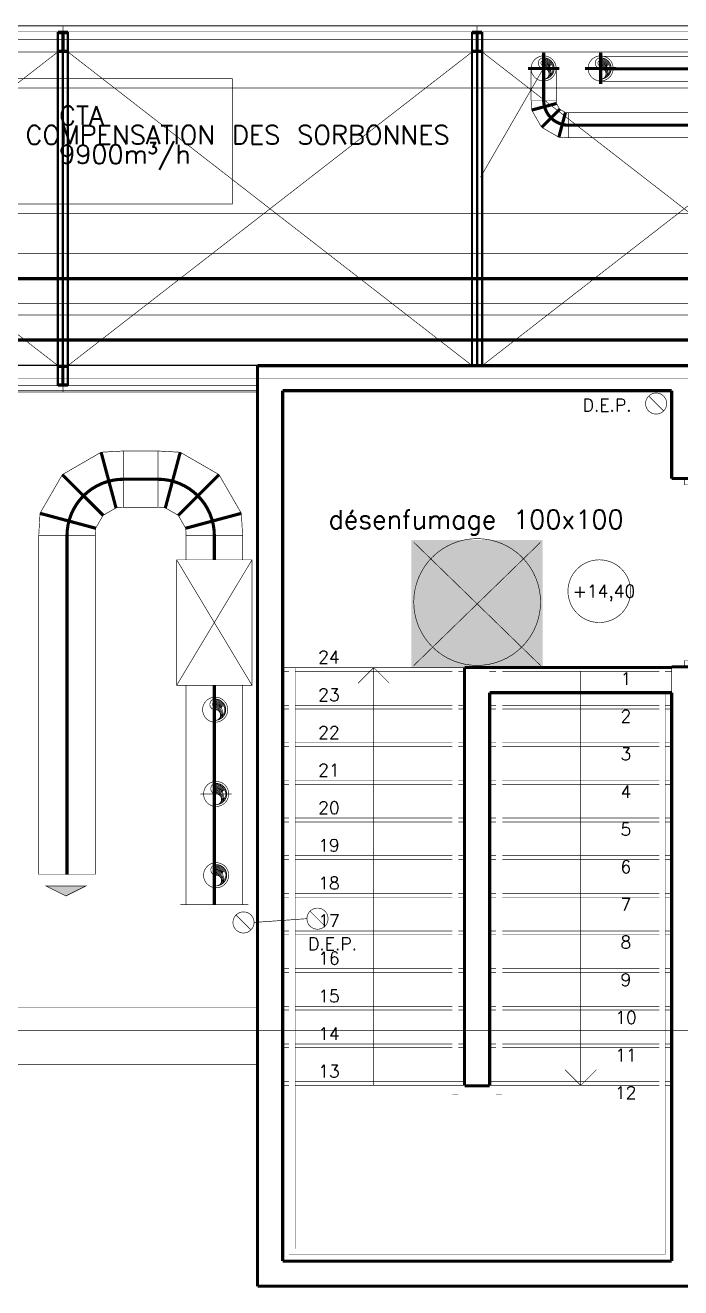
# Model space of a CAD drawing. Header units: inches. Extents: x -511311 to -456756, y 27559 to 65477.
# Drawn here: x -488989 to -483766, y 33128 to 43189 of the extents above; entities that cross this region are included whole.
import ezdxf

# ---------------------------------------------------------------- set-up
doc = ezdxf.new("R2010")
doc.units = ezdxf.units.IN
doc.header["$MEASUREMENT"] = 0
for name, pattern in [('Achse', [115, 0, -40, 75, 0]), ('AXES2', [1125, 750, -125, 125, -125]), ('CACHE', [750, 500, -250]), ('DISCONTINU2', [375, 250, -125]), ('HIDDENX2', [750, 500, -250]), ('pontille 1', [133.333333, 66.666667, -66.666667]), ('Tiretet', [546.805537, 264.583325, -105.833328, 70.555556, -105.833328])]:
    doc.linetypes.add(name, pattern=pattern)
for name, color, linetype in [('00 AXES3', 7, 'Continuous'), ('00 cotations', 7, 'Continuous'), ('00 hachures', 7, 'Continuous'), ('00 poutres', 7, 'Continuous'), ('00 serrurerie', 7, 'Continuous'), ('00 skydomes + désenf', 7, 'Continuous'), ('00 surfaces', 7, 'Continuous'), ('00 équipements siretec', 7, 'Continuous'), ('DF ActivitÈ REPRISE', 7, 'Continuous'), ('DF ActivitÈ REPRISE_A', 7, 'Continuous'), ('DF ActivitÈ SOUFFLAGE', 7, 'Continuous'), ('DF ActivitÈ SOUFFLAGE_A', 7, 'Continuous'), ('DF ActivitÈ SOUFFLAGE_F', 7, 'Continuous'), ('Extraction Sorbonne', 7, 'Continuous'), ('Extraction Sorbonne_A', 7, 'Continuous'), ('Extraction Sorbonne_F', 7, 'Continuous'), ('mobiliers', 7, 'Continuous'), ('murs peripherique', 7, 'Continuous'), ('P_EP', 7, 'Continuous'), ('textes', 7, 'Continuous')]:
    doc.layers.add(name, color=color, linetype=linetype)
doc.styles.get("Standard").update_dxf_attribs({"font": 'txt', "bigfont": 'BIGFONT.SHX'})
doc.linetypes.add('EAU_PLUVIALE', pattern='A,0,[2,0715-ENSICAEN Niveau 4-1.Shx,S=277.777778,R=0,X=0,Y=0],-35000,0', length=35000)

# ---------------------------------------------------------------- blocks, each defined once
blk = doc.blocks.new('WALL_187', base_point=(-487038, 33241))
at = {"layer": 'murs peripherique', "color": 7, "linetype": 'Continuous', "const_width": 25}
for points in [[(-483838, 33341), (-486938, 33341)], [(-487138, 33141), (-483638, 33141)]]:
    blk.add_lwpolyline(points, dxfattribs=at)
blk = doc.blocks.new('WALL_188', base_point=(-487038, 40377))
at = {"layer": 'murs peripherique', "color": 7, "linetype": 'Continuous', "const_width": 25}
for points in [[(-483638, 40477), (-487138, 40477)], [(-486938, 40277), (-483838, 40277)]]:
    blk.add_lwpolyline(points, dxfattribs=at)
blk = doc.blocks.new('WALL_1798', base_point=(-487038, 33241))
at = {"layer": 'murs peripherique', "color": 7, "linetype": 'Continuous', "const_width": 25}
for points in [[(-487138, 40477), (-487138, 33141)], [(-486938, 33341), (-486938, 40277)]]:
    blk.add_lwpolyline(points, dxfattribs=at)
blk = doc.blocks.new('IFC2x_DblPorteBattantSimple_114')
at = {"color": 0, "linetype": 'Continuous', "const_width": 5}
for points in [[(0, 0, 1), (-1400, 0)], [(1400, 0, 1), (0, 0)]]:
    blk.add_lwpolyline(points, format="xyb", dxfattribs=at)
for points in [[(-1400, 0), (-1400, 40)], [(-1400, 40), (-700, 40)], [(-700, 0), (-1400, 0)], [(-750, 0), (-700, 0)], [(-700, 40), (-700, 0)], [(-700, -100), (-700, 0)], [(1400, 40), (700, 40)], [(700, 40), (700, 0)], [(750, 0), (700, 0)], [(700, -100), (700, 0)], [(700, 0), (1400, 0)], [(1400, 0), (1400, 40)], [(-750, -100), (-700, -100)], [(750, -100), (700, -100)]]:
    blk.add_lwpolyline(points, dxfattribs=at)
blk = doc.blocks.new('WALL_1799', base_point=(-483738, 33241))
at = {"layer": 'murs peripherique', "color": 7, "linetype": 'Continuous', "const_width": 25}
for points in [[(-483638, 39577), (-483638, 40477)], [(-483838, 40277), (-483838, 39577)], [(-483838, 39577), (-483638, 39577)], [(-483838, 38077), (-483638, 38077)], [(-483838, 38077), (-483838, 38071)], [(-483638, 33141), (-483638, 38077)], [(-483838, 37871), (-483838, 33341)]]:
    blk.add_lwpolyline(points, dxfattribs=at)
at = {"layer": 'murs peripherique', "color": 1, "rotation": 270}
blk.add_blockref('IFC2x_DblPorteBattantSimple_114', (-483638, 38827), dxfattribs=at)
blk = doc.blocks.new('WALL_1801', base_point=(-485388, 37871))
at = {"layer": 'murs peripherique', "color": 7, "linetype": 'Continuous', "const_width": 25}
for points in [[(-483838, 38071), (-485488, 38071)], [(-485288, 37871), (-483838, 37871)]]:
    blk.add_lwpolyline(points, dxfattribs=at)
blk = doc.blocks.new('WALL_1812', base_point=(-485388, 34737))
at = {"layer": 'murs peripherique', "color": 7, "linetype": 'Continuous', "const_width": 25}
for points in [[(-485488, 38071), (-485488, 34737)], [(-485288, 34737), (-485288, 37871)], [(-485488, 34737), (-485288, 34737)]]:
    blk.add_lwpolyline(points, dxfattribs=at)
blk = doc.blocks.new('IPE param_verti_65_41')
at = {"layer": 'mobiliers', "color": 0, "linetype": 'ByBlock', "const_width": 17.5}
for points in [[(40, 80), (-40, 80)], [(-40, 80), (-40, 70)], [(-40, 70), (-10.5, 70)], [(-3.5, 63), (-3.5, -63)], [(3.5, -63), (3.5, 63)], [(10.5, 70), (40, 70)], [(40, 70), (40, 80)], [(-10.5, -70), (-40, -70)], [(-40, -70), (-40, -80)], [(-40, -80), (40, -80)], [(40, -70), (10.5, -70)], [(40, -80), (40, -70)]]:
    blk.add_lwpolyline(points, dxfattribs=at)
for points in [[(-3.5, 63, 0.4142136), (-10.5, 70)], [(10.5, 70, 0.4142136), (3.5, 63)], [(-10.5, -70, 0.4142136), (-3.5, -63)], [(3.5, -63, 0.4142136), (10.5, -70)]]:
    blk.add_lwpolyline(points, format="xyb", dxfattribs=at)
blk = doc.blocks.new('IPE param_verti_65_42')
at = {"layer": 'mobiliers', "color": 0, "linetype": 'ByBlock', "const_width": 17.5}
for points in [[(40, 80), (-40, 80)], [(-40, 80), (-40, 70)], [(-40, 70), (-10.5, 70)], [(-3.5, 63), (-3.5, -63)], [(3.5, -63), (3.5, 63)], [(10.5, 70), (40, 70)], [(40, 70), (40, 80)], [(-10.5, -70), (-40, -70)], [(-40, -70), (-40, -80)], [(-40, -80), (40, -80)], [(40, -70), (10.5, -70)], [(40, -80), (40, -70)]]:
    blk.add_lwpolyline(points, dxfattribs=at)
for points in [[(-3.5, 63, 0.4142136), (-10.5, 70)], [(10.5, 70, 0.4142136), (3.5, 63)], [(-10.5, -70, 0.4142136), (-3.5, -63)], [(3.5, -63, 0.4142136), (10.5, -70)]]:
    blk.add_lwpolyline(points, format="xyb", dxfattribs=at)
blk = doc.blocks.new('Par soleil droit_52')
at = {"layer": 'mobiliers', "color": 7, "linetype": 'ByBlock', "const_width": 5}
blk.add_lwpolyline([(0, -75), (3300, -75), (3300, -25), (0, -25)], close=True, dxfattribs=at)
blk = doc.blocks.new('Par soleil droit_39')
at = {"layer": 'mobiliers', "color": 7, "linetype": 'ByBlock', "const_width": 5}
blk.add_lwpolyline([(0, -75), (1550, -75), (1550, -25), (0, -25)], close=True, dxfattribs=at)
blk = doc.blocks.new('Par soleil droit_40')
at = {"layer": 'mobiliers', "color": 7, "linetype": 'ByBlock', "const_width": 5}
blk.add_lwpolyline([(0, -75), (3300, -75), (3300, -25), (0, -25)], close=True, dxfattribs=at)
blk = doc.blocks.new('IPE param_incl_65_45')
at = {"layer": 'mobiliers', "color": 0, "linetype": 'ByBlock', "const_width": 17.5}
for points in [[(0, 40), (0, -40)], [(0, 40), (2820, 40)], [(0, 40), (2820, 40)], [(0, 40), (2820, 40)], [(0, 40), (2820, 40)], [(0, 40), (0, -40)], [(0, 0), (2820, 0)], [(2820, 8), (2820, 40)], [(2820, 40), (2820, 8)], [(2820, -40), (2820, 40)], [(2820, 40), (2820, -40)], [(2820, 4), (2820, 8)], [(2820, 8), (2820, 4)], [(2820, -3), (2820, -8)], [(2820, -8), (2820, -3)], [(2820, -8), (2820, -40)], [(2820, -40), (2820, -8)], [(0, -40), (2820, -40)], [(0, -40), (2820, -40)]]:
    blk.add_lwpolyline(points, dxfattribs=at)
blk = doc.blocks.new('IPE param_incl_65_66')
at = {"layer": 'mobiliers', "color": 0, "linetype": 'ByBlock', "const_width": 17.5}
for points in [[(0, 40), (0, -40)], [(0, 40), (2660, 40)], [(0, 40), (2660, 40)], [(0, 40), (2660, 40)], [(0, 40), (2660, 40)], [(0, 40), (0, -40)], [(0, 0), (2660, 0)], [(2660, -40), (2660, 40)], [(0, -40), (2660, -40)], [(0, -40), (2660, -40)]]:
    blk.add_lwpolyline(points, dxfattribs=at)
blk = doc.blocks.new('BEAM_6', base_point=(-487138, 40377))
at = {"layer": '00 poutres', "color": 7, "linetype": 'Continuous', "const_width": 5}
for points in [[(-487138, 40477), (-498488, 40477)], [(-487138, 40477), (-487138, 40277)], [(-487138, 40277), (-498488, 40277)]]:
    blk.add_lwpolyline(points, dxfattribs=at)
at = {"layer": '00 poutres', "color": 1, "linetype": 'Tiretet', "const_width": 5}
blk.add_lwpolyline([(-487138, 40377), (-498488, 40377)], dxfattribs=at)
blk = doc.blocks.new('BEAM_7', base_point=(-468988, 43077))
at = {"layer": '00 poutres', "color": 7, "linetype": 'Continuous', "const_width": 5}
for points in [[(-468988, 43177), (-498488, 43177)], [(-468988, 42977), (-498488, 42977)]]:
    blk.add_lwpolyline(points, dxfattribs=at)
at = {"layer": '00 poutres', "color": 1, "linetype": 'Tiretet', "const_width": 5}
blk.add_lwpolyline([(-468988, 43077), (-498488, 43077)], dxfattribs=at)
blk = doc.blocks.new('LINE_33832', base_point=(-486212, 38071))
at = {"layer": '00 AXES3', "color": 7, "linetype": 'Continuous', "const_width": 5}
for points in [[(-486212, 38071), (-486337, 37946)], [(-486212, 38071), (-486212, 34741)], [(-486212, 38071), (-486087, 37946)]]:
    blk.add_lwpolyline(points, dxfattribs=at)
blk = doc.blocks.new('LINE_33833', base_point=(-484562, 34741))
at = {"layer": '00 AXES3', "color": 7, "linetype": 'Continuous', "const_width": 5}
for points in [[(-484562, 34741), (-484562, 38041)], [(-484562, 34741), (-484687, 34866)], [(-484562, 34741), (-484437, 34866)]]:
    blk.add_lwpolyline(points, dxfattribs=at)
blk = doc.blocks.new('LEVDIM_158', base_point=(-484415, 38679))
at = {"layer": '00 cotations', "color": 7, "linetype": 'Continuous', "const_width": 5}
blk.add_lwpolyline([(-484665, 38679, 1), (-484165, 38679, 1)], format="xyb", close=True, dxfattribs=at)
at = {"layer": '00 cotations', "color": 7, "insert": (-484626, 38729), "char_height": 100, "attachment_point": 1}
blk.add_mtext('\\A1;{\\Ftxt.shx|c0;+14,40}', dxfattribs=at)

msp = doc.modelspace()

# ---------------------------------------------------------------- hatches: boundary and pattern name
at = {"layer": '00 surfaces'}
msp.add_hatch(color=255, dxfattribs=at).paths.add_polyline_path([(-485911.484, 38070.768), (-484864.966, 38070.768), (-484864.966, 39087.286), (-485911.484, 39087.286)], flags=0)
at = {"layer": 'Extraction Sorbonne'}
for points in [[(-488824.873, 36330.49), (-488504.873, 36330.49)], [(-488504.873, 36330.49), (-488664.873, 36250.49), (-488824.873, 36330.49)]]:
    msp.add_hatch(color=82, dxfattribs=at).paths.add_polyline_path(points, flags=0)

# ---------------------------------------------------------------- linework, layer by layer
at = {"layer": '00 hachures', "color": 7, "linetype": 'Continuous', "const_width": 0.25}
msp.add_lwpolyline([(-484883.041, 39069.358), (-485893.493, 39069.358), (-485893.493, 38086.462), (-484883.041, 38086.462)], close=True, dxfattribs=at)
at = {"layer": '00 serrurerie', "color": 151, "linetype": 'Continuous', "const_width": 0.5}
for points in [[(-486886.409, 38070.768), (-486886.409, 33390.768)], [(-486838.267, 38070.768), (-486838.267, 33440.768)], [(-485586.315, 38070.768), (-485586.315, 34670.768)], [(-485538.267, 38070.768), (-485538.267, 34670.768)], [(-485238.267, 37870.768), (-485238.267, 34670.768)], [(-485190.219, 37870.768), (-485190.219, 34670.768)], [(-483936.315, 37870.768), (-483936.315, 33440.768)], [(-483890.219, 37870.768), (-483890.219, 33390.768)], [(-485586.315, 34670.768), (-485538.267, 34670.768)], [(-485238.267, 34670.768), (-485190.219, 34670.768)], [(-486838.267, 34440.768), (-486884.363, 34440.768)], [(-483890.219, 34440.768), (-483936.315, 34440.768)], [(-483936.315, 33440.768), (-486838.267, 33440.768)], [(-486886.315, 33390.768), (-483890.219, 33390.768)]]:
    msp.add_lwpolyline(points, dxfattribs=at)
at = {"layer": '00 skydomes + désenf', "color": 1, "linetype": 'Continuous', "const_width": 0.25}
for points in [[(-485911.484, 38070.768), (-484864.966, 38070.768), (-484864.966, 39087.286), (-485911.484, 39087.286)], [(-484883.041, 39069.358), (-485893.493, 39069.358), (-485893.493, 38086.462), (-484883.041, 38086.462)]]:
    msp.add_lwpolyline(points, close=True, dxfattribs=at)
at = {"layer": '00 skydomes + désenf', "color": 1, "linetype": 'Continuous', "const_width": 5}
msp.add_lwpolyline([(-485893.493, 38592.91, 1), (-484883.041, 38592.91, 1)], format="xyb", close=True, dxfattribs=at)
at = {"layer": '00 skydomes + désenf', "color": 1, "linetype": 'pontille 1', "const_width": 5}
for points in [[(-485893.493, 38086.462), (-484883.041, 39069.358)], [(-485893.493, 39069.358), (-484883.041, 38086.462)]]:
    msp.add_lwpolyline(points, dxfattribs=at)
at = {"layer": '00 surfaces', "color": 7, "linetype": 'Continuous', "const_width": 0.25}
msp.add_lwpolyline([(-485911.484, 38070.768), (-484864.966, 38070.768), (-484864.966, 39087.286), (-485911.484, 39087.286)], close=True, dxfattribs=at)
at = {"layer": '00 équipements siretec', "color": 7, "linetype": 'Continuous', "const_width": 5}
msp.add_lwpolyline([(-487338.267, 42763.809), (-487338.267, 41763.809), (-493338.267, 41763.809), (-493338.267, 42763.809)], close=True, dxfattribs=at)
msp.add_lwpolyline([(-485893.493, 38592.91, 1), (-484883.041, 38592.91, 1)], format="xyb", close=True, dxfattribs=at)
at = {"layer": 'DF ActivitÈ REPRISE', "color": 191, "linetype": 'CACHE', "const_width": 5}
msp.add_lwpolyline([(-484504.485, 42845.089, 1), (-484304.485, 42845.089, 1)], format="xyb", close=True, dxfattribs=at)
for points in [[(-484404.485, 42930.064, 1), (-484404.485, 42845.089)], [(-484404.485, 42908.82, 1), (-484404.485, 42866.333)], [(-484404.485, 42760.114, 1), (-484404.485, 42930.064)], [(-484371.883, 42770.311, 0.812993423), (-484404.485, 42926.665)], [(-484363.358, 42782.636, 0.744252547), (-484404.485, 42919.867)], [(-484341.492, 42870.645, 0.3053369), (-484404.485, 42913.069)], [(-484348.013, 42868.629, 0.302733846), (-484404.485, 42906.271)], [(-484353.046, 42862.744, 0.320374696), (-484404.485, 42899.473)], [(-484358.31, 42856.59, 0.344394639), (-484404.485, 42892.675)], [(-484348.149, 42868.47, 0.178755976), (-484404.485, 42889.276)], [(-484352.567, 42863.304, 0.178755976), (-484404.485, 42882.478)], [(-484356.986, 42858.138, 0.178755976), (-484404.485, 42875.68)], [(-484361.404, 42852.972, 0.178755976), (-484404.485, 42868.882)], [(-484346.683, 42788.563, 0.485850036), (-484404.485, 42862.084)], [(-484347.897, 42798.446, 0.166910225), (-484357.924, 42865.406)], [(-484353.289, 42790.167, 0.485850036), (-484404.485, 42855.286)], [(-484371.883, 42770.311, 0.66644385), (-484404.485, 42848.488)], [(-484404.485, 42760.114, 1), (-484404.485, 42845.089)], [(-484404.485, 42760.114, 0.150139779), (-484371.982, 42770.099)]]:
    msp.add_lwpolyline(points, format="xyb", dxfattribs=at)
for points in [[(-482806.923, 42941.785), (-484405.459, 42941.785)], [(-484404.485, 42926.665), (-484404.485, 42848.488)], [(-482806.923, 42741.785), (-484405.459, 42741.785)], [(-493838.059, 41369.727), (-482706.923, 41369.727)], [(-493838.059, 40969.727), (-479583.194, 40969.727)]]:
    msp.add_lwpolyline(points, dxfattribs=at)
msp.add_lwpolyline([(-483575.485, 41688.364), (-483575.485, 42688.364), (-490575.485, 42688.364), (-490575.485, 41688.364)], close=True, dxfattribs=at)
at = {"layer": 'DF ActivitÈ REPRISE_A', "color": 7, "linetype": 'Continuous', "const_width": 25}
for points in [[(-484404.485, 42720.089), (-484404.485, 42970.089)], [(-484529.485, 42845.089), (-484279.485, 42845.089)], [(-482806.923, 42841.785), (-484405.459, 42841.785)], [(-493838.059, 41169.727), (-479583.194, 41169.727)]]:
    msp.add_lwpolyline(points, dxfattribs=at)
at = {"layer": 'DF ActivitÈ SOUFFLAGE', "color": 6, "linetype": 'Continuous', "const_width": 5}
msp.add_lwpolyline([(-484958.501, 42845.089, 1), (-484758.501, 42845.089, 1)], format="xyb", close=True, dxfattribs=at)
for points in [[(-484858.501, 42930.064, 1), (-484858.501, 42845.089)], [(-484858.501, 42908.82, 1), (-484858.501, 42866.333)], [(-484858.501, 42760.114, 1), (-484858.501, 42930.064)], [(-484825.899, 42770.311, 0.812993423), (-484858.501, 42926.665)], [(-484817.374, 42782.636, 0.744252547), (-484858.501, 42919.867)], [(-484795.508, 42870.645, 0.3053369), (-484858.501, 42913.069)], [(-484802.029, 42868.629, 0.302733846), (-484858.501, 42906.271)], [(-484807.062, 42862.744, 0.320374696), (-484858.501, 42899.473)], [(-484812.326, 42856.59, 0.344394639), (-484858.501, 42892.675)], [(-484802.165, 42868.47, 0.178755976), (-484858.501, 42889.276)], [(-484806.583, 42863.304, 0.178755976), (-484858.501, 42882.478)], [(-484811.002, 42858.138, 0.178755976), (-484858.501, 42875.68)], [(-484815.42, 42852.972, 0.178755976), (-484858.501, 42868.882)], [(-484800.699, 42788.563, 0.485850036), (-484858.501, 42862.084)], [(-484801.914, 42798.446, 0.166910225), (-484811.941, 42865.406)], [(-484807.305, 42790.167, 0.485850036), (-484858.501, 42855.286)], [(-484825.899, 42770.311, 0.66644385), (-484858.501, 42848.488)], [(-484858.501, 42760.114, 1), (-484858.501, 42845.089)], [(-484858.501, 42760.114, 0.150139779), (-484825.998, 42770.099)]]:
    msp.add_lwpolyline(points, format="xyb", dxfattribs=at)
for points in [[(-484858.501, 42926.665), (-484858.501, 42848.488)], [(-485360.692, 41979.099), (-485240.692, 42186.945), (-484860.692, 42845.125)], [(-484958.167, 42592.336), (-484958.167, 42843.276)], [(-484758.167, 42592.336), (-484758.167, 42843.276)], [(-484953.74, 42513.137), (-484958.167, 42592.336)], [(-484958.167, 42592.336), (-484758.167, 42592.336)], [(-484756.691, 42565.936), (-484758.167, 42592.336)], [(-484730.292, 42520.211), (-484756.691, 42565.936)], [(-484874.542, 42375.961), (-484953.74, 42513.137)], [(-484684.567, 42493.811), (-484730.292, 42520.211)], [(-484658.167, 42492.336), (-484684.567, 42493.811)], [(-483245.399, 42492.336), (-484658.167, 42492.336)], [(-484658.167, 42292.336), (-484658.167, 42492.336)], [(-484737.366, 42296.762), (-484874.542, 42375.961)], [(-484658.167, 42292.336), (-484737.366, 42296.762)], [(-483245.399, 42292.336), (-484658.167, 42292.336)], [(-491707.032, 40880.82), (-483145.399, 40880.82)], [(-491707.032, 40480.82), (-476551.419, 40480.82)]]:
    msp.add_lwpolyline(points, dxfattribs=at)
at = {"layer": 'DF ActivitÈ SOUFFLAGE_A', "color": 7, "linetype": 'Continuous', "const_width": 25}
for points in [[(-484858.501, 42720.089), (-484858.501, 42970.089)], [(-484983.501, 42845.089), (-484733.501, 42845.089)], [(-484858.167, 42592.336), (-484858.167, 42843.276)], [(-483245.399, 42392.336), (-484658.167, 42392.336)], [(-491707.032, 40680.82), (-476551.419, 40680.82)]]:
    msp.add_lwpolyline(points, dxfattribs=at)
msp.add_lwpolyline([(-484858.167, 42592.336, 0.414213562), (-484658.167, 42392.336)], format="xyb", dxfattribs=at)
at = {"layer": 'DF ActivitÈ SOUFFLAGE_F', "color": 7, "linetype": 'Continuous', "const_width": 25}
for points in [[(-484756.691, 42565.936), (-484953.74, 42513.137)], [(-484730.292, 42520.211), (-484874.542, 42375.961)], [(-484684.567, 42493.811), (-484737.366, 42296.762)]]:
    msp.add_lwpolyline(points, dxfattribs=at)
at = {"layer": 'Extraction Sorbonne', "color": 82, "linetype": 'AXES2', "const_width": 5}
for points in [[(-488693.06, 39608.378), (-488384.414, 39786.575)], [(-488384.414, 39786.575), (-488206.217, 39796.535)], [(-488206.217, 39796.535), (-488206.217, 39346.535)], [(-488206.217, 39796.535), (-487932.119, 39796.535)], [(-487932.119, 39796.535), (-487753.922, 39786.575)], [(-487932.119, 39796.535), (-487932.119, 39346.535)], [(-487753.922, 39786.575), (-487445.276, 39608.378)], [(-488871.257, 39299.732), (-488693.06, 39608.378)], [(-487445.276, 39608.378), (-487267.079, 39299.732)], [(-488368.498, 39283.816), (-488265.616, 39343.215)], [(-488265.616, 39343.215), (-488206.217, 39346.535)], [(-488206.217, 39346.535), (-487932.119, 39346.535)], [(-487932.119, 39346.535), (-487872.72, 39343.215)], [(-487872.72, 39343.215), (-487769.838, 39283.816)], [(-488881.217, 39121.535), (-488871.257, 39299.732)], [(-488427.897, 39180.934), (-488368.498, 39283.816)], [(-487769.838, 39283.816), (-487710.439, 39180.934)], [(-487267.079, 39299.732), (-487257.119, 39121.535)], [(-488431.217, 39121.535), (-488427.897, 39180.934)], [(-487710.439, 39180.934), (-487707.119, 39121.535)], [(-488881.217, 38931.221), (-488881.217, 39121.535)], [(-488881.217, 39121.535), (-488431.217, 39121.535)], [(-488431.217, 38931.221), (-488431.217, 39121.535)], [(-487257.119, 39121.535), (-487707.119, 39121.535)], [(-487707.119, 39121.535), (-487707.119, 38929.175)], [(-487257.119, 39121.535), (-487257.119, 38929.175)], [(-488881.217, 38931.221), (-488881.217, 36421.667)], [(-488431.217, 38931.221), (-488431.217, 36421.667)], [(-487782.114, 37929.194), (-487182.125, 38929.175)], [(-487182.125, 37929.194), (-487782.114, 38929.175)], [(-487707.119, 37929.194), (-487707.119, 36180.041)], [(-487257.119, 37929.194), (-487257.119, 36180.041)], [(-487475.718, 37816.458), (-487475.718, 37738.281)], [(-487467.898, 37144.923), (-487467.898, 37066.746)], [(-488881.217, 36421.667), (-488431.217, 36421.667)], [(-487467.898, 36497.485), (-487467.898, 36419.308)], [(-487212.119, 36180.041), (-487752.119, 36180.041)]]:
    msp.add_lwpolyline(points, dxfattribs=at)
for points in [[(-487782.114, 37929.194), (-487782.114, 38929.175), (-487182.125, 38929.175), (-487182.125, 37929.194)], [(-488504.873, 36330.49), (-488824.873, 36330.49), (-488664.873, 36250.49)]]:
    msp.add_lwpolyline(points, close=True, dxfattribs=at)
at = {"layer": 'Extraction Sorbonne', "color": 82, "linetype": 'CACHE', "const_width": 5}
for points in [[(-487575.718, 37734.882, 1), (-487375.718, 37734.882, 1)], [(-487567.898, 37063.347, 1), (-487367.898, 37063.347, 1)], [(-487567.898, 36415.909, 1), (-487367.898, 36415.909, 1)]]:
    msp.add_lwpolyline(points, format="xyb", close=True, dxfattribs=at)
at = {"layer": 'Extraction Sorbonne', "color": 82, "linetype": 'AXES2', "const_width": 5}
for points in [[(-487475.718, 37819.857, 1), (-487475.718, 37734.882)], [(-487475.718, 37798.613, 1), (-487475.718, 37756.126)], [(-487475.718, 37649.907, 1), (-487475.718, 37819.857)], [(-487443.115, 37660.104, 0.812993423), (-487475.718, 37816.458)], [(-487434.591, 37672.429, 0.744252547), (-487475.718, 37809.66)], [(-487412.724, 37760.439, 0.3053369), (-487475.718, 37802.862)], [(-487419.245, 37758.422, 0.302733846), (-487475.718, 37796.064)], [(-487424.279, 37752.537, 0.320374696), (-487475.718, 37789.266)], [(-487429.542, 37746.383, 0.344394639), (-487475.718, 37782.468)], [(-487419.381, 37758.264, 0.178755976), (-487475.718, 37779.069)], [(-487423.8, 37753.097, 0.178755976), (-487475.718, 37772.271)], [(-487428.218, 37747.931, 0.178755976), (-487475.718, 37765.473)], [(-487432.637, 37742.765, 0.178755976), (-487475.718, 37758.675)], [(-487417.915, 37678.356, 0.485850036), (-487475.718, 37751.877)], [(-487424.521, 37679.961, 0.485850036), (-487475.718, 37745.079)], [(-487443.115, 37660.104, 0.66644385), (-487475.718, 37738.281)], [(-487475.718, 37649.907, 1), (-487475.718, 37734.882)], [(-487419.13, 37688.239, 0.166910225), (-487429.157, 37755.199)], [(-487475.718, 37649.907, 0.150139779), (-487443.215, 37659.892)], [(-487467.898, 37148.322, 1), (-487467.898, 37063.347)], [(-487467.898, 37127.078, 1), (-487467.898, 37084.591)], [(-487467.898, 36978.372, 1), (-487467.898, 37148.322)], [(-487435.296, 36988.569, 0.812993423), (-487467.898, 37144.923)], [(-487426.771, 37000.894, 0.744252547), (-487467.898, 37138.125)], [(-487404.905, 37088.903, 0.3053369), (-487467.898, 37131.327)], [(-487411.426, 37086.887, 0.302733846), (-487467.898, 37124.529)], [(-487416.459, 37081.002, 0.320374696), (-487467.898, 37117.731)], [(-487421.723, 37074.848, 0.344394639), (-487467.898, 37110.933)], [(-487411.562, 37086.728, 0.178755976), (-487467.898, 37107.534)], [(-487415.98, 37081.562, 0.178755976), (-487467.898, 37100.736)], [(-487420.399, 37076.396, 0.178755976), (-487467.898, 37093.938)], [(-487424.817, 37071.23, 0.178755976), (-487467.898, 37087.14)], [(-487410.096, 37006.821, 0.485850036), (-487467.898, 37080.342)], [(-487416.702, 37008.425, 0.485850036), (-487467.898, 37073.544)], [(-487435.296, 36988.569, 0.66644385), (-487467.898, 37066.746)], [(-487467.898, 36978.372, 1), (-487467.898, 37063.347)], [(-487411.31, 37016.704, 0.166910225), (-487421.337, 37083.664)], [(-487467.898, 36978.372, 0.150139779), (-487435.395, 36988.357)], [(-487467.898, 36500.884, 1), (-487467.898, 36415.909)], [(-487467.898, 36479.64, 1), (-487467.898, 36437.153)], [(-487467.898, 36330.934, 1), (-487467.898, 36500.884)], [(-487435.296, 36341.131, 0.812993423), (-487467.898, 36497.485)], [(-487426.771, 36353.456, 0.744252547), (-487467.898, 36490.687)], [(-487404.905, 36441.466, 0.3053369), (-487467.898, 36483.889)], [(-487411.426, 36439.449, 0.302733846), (-487467.898, 36477.091)], [(-487416.459, 36433.564, 0.320374696), (-487467.898, 36470.293)], [(-487421.723, 36427.41, 0.344394639), (-487467.898, 36463.495)], [(-487411.562, 36439.29, 0.178755976), (-487467.898, 36460.096)], [(-487415.98, 36434.124, 0.178755976), (-487467.898, 36453.298)], [(-487420.399, 36428.958, 0.178755976), (-487467.898, 36446.5)], [(-487424.817, 36423.792, 0.178755976), (-487467.898, 36439.702)], [(-487410.096, 36359.383, 0.485850036), (-487467.898, 36432.904)], [(-487416.702, 36360.988, 0.485850036), (-487467.898, 36426.106)], [(-487435.296, 36341.131, 0.66644385), (-487467.898, 36419.308)], [(-487411.31, 36369.266, 0.166910225), (-487421.337, 36436.226)], [(-487467.898, 36330.934, 1), (-487467.898, 36415.909)], [(-487467.898, 36330.934, 0.150139779), (-487435.395, 36340.919)]]:
    msp.add_lwpolyline(points, format="xyb", dxfattribs=at)
at = {"layer": 'Extraction Sorbonne', "color": 82, "linetype": 'CACHE', "const_width": 5}
msp.add_lwpolyline([(-487592.898, 37063.347), (-487342.898, 37063.347)], dxfattribs=at)
at = {"layer": 'Extraction Sorbonne_A', "color": 7, "linetype": 'Continuous', "const_width": 25}
for points in [[(-488206.217, 39571.535, 0.414213562), (-488656.217, 39121.535)], [(-487482.119, 39121.535, 0.414213562), (-487932.119, 39571.535)]]:
    msp.add_lwpolyline(points, format="xyb", dxfattribs=at)
for points in [[(-488206.217, 39571.535), (-487932.119, 39571.535)], [(-488656.217, 39121.535), (-488656.217, 36421.667)], [(-488656.217, 38931.221), (-488656.217, 39121.535)], [(-487482.119, 39121.535), (-487482.119, 38929.175)], [(-487482.119, 37929.194), (-487482.119, 36180.041)]]:
    msp.add_lwpolyline(points, dxfattribs=at)
at = {"layer": 'Extraction Sorbonne_F', "color": 7, "linetype": 'Continuous', "const_width": 25}
for points in [[(-488265.616, 39343.215), (-488384.414, 39786.575)], [(-487872.72, 39343.215), (-487753.922, 39786.575)], [(-488368.498, 39283.816), (-488693.06, 39608.378)], [(-487769.838, 39283.816), (-487445.276, 39608.378)], [(-488427.897, 39180.934), (-488871.257, 39299.732)], [(-487710.439, 39180.934), (-487267.079, 39299.732)]]:
    msp.add_lwpolyline(points, dxfattribs=at)
at = {"layer": 'murs peripherique', "color": 7, "linetype": 'Continuous', "const_width": 5}
for points in [[(-486938.267, 43176.744), (-486938.267, 43176.801)], [(-483838.267, 43176.728), (-483838.267, 43176.801)], [(-486938.267, 40261.039), (-486938.267, 40260.981)], [(-483838.267, 40261.054), (-483838.267, 40260.981)], [(-486938.267, 38070.768), (-485486.315, 38070.768)], [(-486938.267, 38070.768), (-486938.267, 33340.768)], [(-483838.267, 38070.768), (-485290.219, 38070.768)], [(-483838.267, 38070.768), (-483838.267, 33340.768)], [(-486886.315, 37770.768), (-486938.267, 37770.768)], [(-486838.267, 37770.768), (-485586.315, 37770.768)], [(-485538.267, 37770.768), (-485486.315, 37770.768)], [(-485238.267, 37770.768), (-485290.219, 37770.768)], [(-483936.315, 37770.768), (-485188.267, 37770.768)], [(-483890.219, 37770.768), (-483838.267, 37770.768)], [(-486886.315, 37470.768), (-486938.267, 37470.768)], [(-486838.267, 37470.768), (-485586.315, 37470.768)], [(-485538.267, 37470.768), (-485486.315, 37470.768)], [(-485238.267, 37470.768), (-485290.219, 37470.768)], [(-483936.315, 37470.768), (-485188.267, 37470.768)], [(-483890.219, 37470.768), (-483838.267, 37470.768)], [(-486886.315, 37170.768), (-486938.267, 37170.768)], [(-486838.267, 37170.768), (-485586.315, 37170.768)], [(-485538.267, 37170.768), (-485486.315, 37170.768)], [(-485238.267, 37170.768), (-485290.219, 37170.768)], [(-483936.315, 37170.768), (-485188.267, 37170.768)], [(-483890.219, 37170.768), (-483838.267, 37170.768)], [(-486886.315, 36870.768), (-486938.267, 36870.768)], [(-486838.267, 36870.768), (-485586.315, 36870.768)], [(-485538.267, 36870.768), (-485486.315, 36870.768)], [(-485238.267, 36870.768), (-485290.219, 36870.768)], [(-483936.315, 36870.768), (-485188.267, 36870.768)], [(-483890.219, 36870.768), (-483838.267, 36870.768)], [(-486886.315, 36570.768), (-486938.267, 36570.768)], [(-486838.267, 36570.768), (-485586.315, 36570.768)], [(-485538.267, 36570.768), (-485486.315, 36570.768)], [(-485238.267, 36570.768), (-485290.219, 36570.768)], [(-483936.315, 36570.768), (-485188.267, 36570.768)], [(-483890.219, 36570.768), (-483838.267, 36570.768)], [(-486886.315, 36270.768), (-486938.267, 36270.768)], [(-486838.267, 36270.768), (-485586.315, 36270.768)], [(-485538.267, 36270.768), (-485486.315, 36270.768)], [(-485238.267, 36270.768), (-485290.219, 36270.768)], [(-483936.315, 36270.768), (-485188.267, 36270.768)], [(-483890.219, 36270.768), (-483838.267, 36270.768)], [(-486886.315, 35970.768), (-486938.267, 35970.768)], [(-486838.267, 35970.768), (-485586.315, 35970.768)], [(-485538.267, 35970.768), (-485486.315, 35970.768)], [(-485238.267, 35970.768), (-485290.219, 35970.768)], [(-483936.315, 35970.768), (-485188.267, 35970.768)], [(-483890.219, 35970.768), (-483838.267, 35970.768)], [(-486886.315, 35670.768), (-486938.267, 35670.768)], [(-486838.267, 35670.768), (-485586.315, 35670.768)], [(-485538.267, 35670.768), (-485486.315, 35670.768)], [(-485238.267, 35670.768), (-485290.219, 35670.768)], [(-483936.315, 35670.768), (-485188.267, 35670.768)], [(-483890.219, 35670.768), (-483838.267, 35670.768)], [(-501988.267, 35359.071), (-487138.267, 35359.071)], [(-486886.315, 35370.768), (-486938.267, 35370.768)], [(-486838.267, 35370.768), (-485586.315, 35370.768)], [(-485538.267, 35370.768), (-485486.315, 35370.768)], [(-485238.267, 35370.768), (-485290.219, 35370.768)], [(-483936.315, 35370.768), (-485188.267, 35370.768)], [(-483890.219, 35370.768), (-483838.267, 35370.768)], [(-486886.315, 35070.768), (-486938.267, 35070.768)], [(-486838.267, 35070.768), (-485586.315, 35070.768)], [(-485538.267, 35070.768), (-485486.315, 35070.768)], [(-485238.267, 35070.768), (-485290.219, 35070.768)], [(-483936.315, 35070.768), (-485188.267, 35070.768)], [(-483890.219, 35070.768), (-483838.267, 35070.768)], [(-505188.267, 34908.519), (-487138.267, 34908.519)], [(-486886.315, 34770.768), (-486938.267, 34770.768)], [(-486838.267, 34770.768), (-485488.267, 34770.768)], [(-485486.315, 34737.387), (-485290.219, 34737.387)], [(-483936.315, 34770.768), (-485288.267, 34770.768)], [(-483890.219, 34770.768), (-483838.267, 34770.768)], [(-483838.267, 33340.768), (-486938.267, 33340.768)]]:
    msp.add_lwpolyline(points, dxfattribs=at)
at = {"layer": 'murs peripherique', "color": 1, "linetype": 'Tiretet', "const_width": 5}
for points in [[(-511308.535, 43076.801), (-459358.126, 43076.801)], [(-511308.535, 40376.801), (-459358.126, 40376.801)], [(-511308.535, 35178.519), (-459469.292, 35178.519)]]:
    msp.add_lwpolyline(points, dxfattribs=at)
at = {"layer": 'murs peripherique', "color": 1, "linetype": 'Achse', "const_width": 5}
for points in [[(-491948.806, 42976.801), (-488728.733, 40476.801)], [(-488728.733, 42976.801), (-491948.806, 40476.801)], [(-488648.733, 40476.801), (-485428.267, 42976.78)], [(-485428.267, 40476.801), (-488648.733, 42976.78)], [(-482128.267, 42976.78), (-485348.267, 40476.609)], [(-485348.267, 42976.78), (-482128.267, 40476.609)]]:
    msp.add_lwpolyline(points, dxfattribs=at)
at = {"layer": 'murs peripherique', "color": 7, "linetype": 'pontille 1', "const_width": 5}
for points in [[(-485893.493, 38086.462), (-484883.041, 39069.358)], [(-485893.493, 39069.358), (-484883.041, 38086.462)]]:
    msp.add_lwpolyline(points, dxfattribs=at)
at = {"layer": 'murs peripherique', "color": 7, "linetype": 'DISCONTINU2', "const_width": 5}
for points in [[(-486886.315, 38040.768), (-486938.267, 38040.768)], [(-486838.267, 38040.768), (-485586.315, 38040.768)], [(-485538.267, 38040.768), (-485486.315, 38040.768)], [(-485238.267, 38040.768), (-485290.219, 38040.768)], [(-483936.315, 38040.768), (-485188.267, 38040.768)], [(-483890.219, 38040.768), (-483838.267, 38040.768)], [(-486886.315, 37740.768), (-486938.267, 37740.768)], [(-486838.267, 37740.768), (-485586.315, 37740.768)], [(-485538.267, 37740.768), (-485486.315, 37740.768)], [(-485238.267, 37740.768), (-485290.219, 37740.768)], [(-483936.315, 37740.768), (-485188.267, 37740.768)], [(-483890.219, 37740.768), (-483838.267, 37740.768)], [(-486886.315, 37440.768), (-486938.267, 37440.768)], [(-486838.267, 37440.768), (-485586.315, 37440.768)], [(-485538.267, 37440.768), (-485486.315, 37440.768)], [(-485238.267, 37440.768), (-485290.219, 37440.768)], [(-483936.315, 37440.768), (-485188.267, 37440.768)], [(-483890.219, 37440.768), (-483838.267, 37440.768)], [(-486886.315, 37140.768), (-486938.267, 37140.768)], [(-486838.267, 37140.768), (-485586.315, 37140.768)], [(-485538.267, 37140.768), (-485486.315, 37140.768)], [(-485238.267, 37140.768), (-485290.219, 37140.768)], [(-483936.315, 37140.768), (-485188.267, 37140.768)], [(-483890.219, 37140.768), (-483838.267, 37140.768)], [(-486886.315, 36840.768), (-486938.267, 36840.768)], [(-486838.267, 36840.768), (-485586.315, 36840.768)], [(-485538.267, 36840.768), (-485486.315, 36840.768)], [(-485238.267, 36840.768), (-485290.219, 36840.768)], [(-483936.315, 36840.768), (-485188.267, 36840.768)], [(-483890.219, 36840.768), (-483838.267, 36840.768)], [(-486886.315, 36540.768), (-486938.267, 36540.768)], [(-486838.267, 36540.768), (-485586.315, 36540.768)], [(-485538.267, 36540.768), (-485486.315, 36540.768)], [(-485238.267, 36540.768), (-485290.219, 36540.768)], [(-483936.315, 36540.768), (-485188.267, 36540.768)], [(-483890.219, 36540.768), (-483838.267, 36540.768)], [(-486886.315, 36240.768), (-486938.267, 36240.768)], [(-486838.267, 36240.768), (-485586.315, 36240.768)], [(-485538.267, 36240.768), (-485486.315, 36240.768)], [(-485238.267, 36240.768), (-485290.219, 36240.768)], [(-483936.315, 36240.768), (-485188.267, 36240.768)], [(-483890.219, 36240.768), (-483838.267, 36240.768)], [(-486886.315, 35940.768), (-486938.267, 35940.768)], [(-486838.267, 35940.768), (-485586.315, 35940.768)], [(-485538.267, 35940.768), (-485486.315, 35940.768)], [(-485238.267, 35940.768), (-485290.219, 35940.768)], [(-483936.315, 35940.768), (-485188.267, 35940.768)], [(-483890.219, 35940.768), (-483838.267, 35940.768)], [(-486886.315, 35640.768), (-486938.267, 35640.768)], [(-486838.267, 35640.768), (-485586.315, 35640.768)], [(-485538.267, 35640.768), (-485486.315, 35640.768)], [(-485238.267, 35640.768), (-485290.219, 35640.768)], [(-483936.315, 35640.768), (-485188.267, 35640.768)], [(-483890.219, 35640.768), (-483838.267, 35640.768)], [(-486886.315, 35340.768), (-486938.267, 35340.768)], [(-486838.267, 35340.768), (-485586.315, 35340.768)], [(-485538.267, 35340.768), (-485486.315, 35340.768)], [(-485238.267, 35340.768), (-485290.219, 35340.768)], [(-483936.315, 35340.768), (-485188.267, 35340.768)], [(-483890.219, 35340.768), (-483838.267, 35340.768)], [(-486886.315, 35040.768), (-486938.267, 35040.768)], [(-486838.267, 35040.768), (-485586.315, 35040.768)], [(-485538.267, 35040.768), (-485486.315, 35040.768)], [(-485238.267, 35040.768), (-485290.219, 35040.768)], [(-483936.315, 35040.768), (-485188.267, 35040.768)], [(-483890.219, 35040.768), (-483838.267, 35040.768)], [(-486886.315, 34740.768), (-486938.267, 34740.768)], [(-486838.267, 34740.768), (-485488.267, 34740.768)], [(-483938.267, 34740.768), (-485288.267, 34740.768)], [(-483936.315, 34740.768), (-485288.267, 34740.768)], [(-483890.219, 34740.768), (-483838.267, 34740.768)]]:
    msp.add_lwpolyline(points, dxfattribs=at)
at = {"layer": 'P_EP', "color": 1, "linetype": 'Continuous', "const_width": 5}
for points in [[(-484046.092, 40174.494, 1), (-483878.092, 40174.494, 1)], [(-487333.799, 36039.494, 1), (-487165.799, 36039.494, 1)], [(-486744.323, 36069.494, 1), (-486576.323, 36069.494, 1)]]:
    msp.add_lwpolyline(points, format="xyb", close=True, dxfattribs=at)
for points in [[(-484021.489, 40233.891), (-483902.695, 40115.097)], [(-486719.72, 36128.891), (-486600.926, 36010.097)], [(-487309.196, 36098.891), (-487190.402, 35980.097)]]:
    msp.add_lwpolyline(points, dxfattribs=at)
at = {"layer": 'P_EP', "color": 1, "linetype": 'EAU_PLUVIALE', "const_width": 5}
msp.add_lwpolyline([(-487165.799, 36039.494), (-486744.323, 36069.494)], dxfattribs=at)

# ---------------------------------------------------------------- block references
at = {"layer": '00 AXES3', "color": 7, "linetype": 'Continuous'}
for name, p in [('LINE_33832', (-486212.291, 38070.768)), ('LINE_33833', (-484562.291, 34740.768))]:
    msp.add_blockref(name, p, dxfattribs=at)
at = {"layer": '00 cotations', "color": 7}
msp.add_blockref('LEVDIM_158', (-484414.766, 38679.421), dxfattribs=at)
at = {"layer": '00 poutres', "color": 7}
for name, p in [('BEAM_7', (-468988.267, 43076.801)), ('BEAM_6', (-487138.267, 40376.801))]:
    msp.add_blockref(name, p, dxfattribs=at)
at = {"layer": 'mobiliers', "linetype": 'Continuous', "xscale": -1}
for p in [(-488688.308, 43211.801), (-485388.308, 43211.801), (-482088.308, 43211.801)]:
    msp.add_blockref('Par soleil droit_52', p, dxfattribs=at)
at = {"layer": 'mobiliers', "color": 7, "linetype": 'pontille 1', "rotation": 90}
for name, p in [('IPE param_incl_65_45', (-488688.806, 40316.609)), ('IPE param_incl_65_66', (-485388.806, 40476.801))]:
    msp.add_blockref(name, p, dxfattribs=at)
at = {"layer": 'mobiliers', "color": 7, "linetype": 'HIDDENX2'}
for p in [(-488688.267, 43056.801), (-485388.267, 43056.78)]:
    msp.add_blockref('IPE param_verti_65_42', p, dxfattribs=at)
at = {"layer": 'mobiliers', "color": 7, "linetype": 'HIDDENX2', "xscale": -1, "rotation": 180}
msp.add_blockref('IPE param_verti_65_41', (-488688.733, 40396.801), dxfattribs=at)
at = {"layer": 'mobiliers', "linetype": 'Continuous', "rotation": 180}
msp.add_blockref('Par soleil droit_40', (-488688.308, 40241.801), dxfattribs=at)
at = {"layer": 'mobiliers', "linetype": 'Continuous', "xscale": -1, "rotation": 180}
msp.add_blockref('Par soleil droit_39', (-488688.308, 40241.801), dxfattribs=at)
at = {"layer": 'murs peripherique', "color": 7}
for name, p in [('WALL_188', (-487038.267, 40376.801)), ('WALL_1798', (-487038.267, 33240.768)), ('WALL_1799', (-483738.267, 33240.768)), ('WALL_1801', (-485388.267, 37870.768)), ('WALL_1812', (-485388.267, 34737.387)), ('WALL_187', (-487038.267, 33240.768))]:
    msp.add_blockref(name, p, dxfattribs=at)

# ---------------------------------------------------------------- texts
at = {"layer": '00 skydomes + désenf', "color": 1, "insert": (-485396.915, 39325.98), "char_height": 150, "width": 2415.31375, "attachment_point": 2}
msp.add_mtext('\\A1;{\\Ftxt.shx|c0;\\C1;désenfumage 100x100}', dxfattribs=at)
at = {"layer": 'DF ActivitÈ REPRISE', "color": 191, "insert": (-489120.095, 42544.789), "char_height": 150, "width": 3737.42005, "attachment_point": 1, "line_spacing_factor": 0.616457}
msp.add_mtext('\\A1;{\\Ftxt.shx|c0;   CTA\\P COMPENSATION DES SORBONNES\\P   9900m³/h}', dxfattribs=at)
at = {"layer": 'P_EP', "color": 7, "char_height": 99.99994, "width": 515.80304, "attachment_point": 2}
for insert in [(-484353.034, 40211.19), (-486539.844, 35918.454)]:
    msp.add_mtext('\\A1;{\\Ftxt.shx|c0;\\C7;D.E.P.}', dxfattribs=dict(at, insert=insert))
at = {"layer": 'textes', "color": 7, "width": 537.58834, "attachment_point": 2}
for s, insert, char_height in [('\\A1;{\\Ftxt.shx|c0;\\C7;24}', (-486569.473, 38203.627), 100.00001), ('\\A1;{\\Ftxt.shx|c0;\\C7;1}', (-484203.157, 38031.945), 99.99998), ('\\A1;{\\Ftxt.shx|c0;\\C7;23}', (-486569.473, 37903.627), 100.00001), ('\\A1;{\\Ftxt.shx|c0;\\C7;2}', (-484203.157, 37732.45), 100.00001), ('\\A1;{\\Ftxt.shx|c0;\\C7;22}', (-486569.473, 37603.627), 100.00001), ('\\A1;{\\Ftxt.shx|c0;\\C7;3}', (-484203.157, 37432.45), 100.00001), ('\\A1;{\\Ftxt.shx|c0;\\C7;21}', (-486569.473, 37303.627), 100.00001), ('\\A1;{\\Ftxt.shx|c0;\\C7;4}', (-484203.157, 37131.945), 100.00001), ('\\A1;{\\Ftxt.shx|c0;\\C7;20}', (-486569.473, 37003.765), 100.00001), ('\\A1;{\\Ftxt.shx|c0;\\C7;5}', (-484203.157, 36831.945), 100.00001), ('\\A1;{\\Ftxt.shx|c0;\\C7;19}', (-486569.473, 36703.903), 100.00001), ('\\A1;{\\Ftxt.shx|c0;\\C7;6}', (-484203.157, 36532.864), 100.00001), ('\\A1;{\\Ftxt.shx|c0;\\C7;18}', (-486569.473, 36403.627), 100.00001), ('\\A1;{\\Ftxt.shx|c0;\\C7;7}', (-484203.157, 36231.945), 100.00001), ('\\A1;{\\Ftxt.shx|c0;\\C7;17}', (-486569.473, 36103.122), 100.00001), ('\\A1;{\\Ftxt.shx|c0;\\C7;8}', (-484203.157, 35932.45), 100.00001), ('\\A1;{\\Ftxt.shx|c0;\\C7;16}', (-486569.473, 35804.041), 100.00001), ('\\A1;{\\Ftxt.shx|c0;\\C7;9}', (-484203.157, 35632.726), 100.00001), ('\\A1;{\\Ftxt.shx|c0;\\C7;15}', (-486569.473, 35503.122), 100.00001), ('\\A1;{\\Ftxt.shx|c0;\\C7;10}', (-484203.157, 35332.588), 100.00001), ('\\A1;{\\Ftxt.shx|c0;\\C7;14}', (-486569.473, 35203.122), 100.00001), ('\\A1;{\\Ftxt.shx|c0;\\C7;11}', (-484203.157, 35031.945), 100.00001), ('\\A1;{\\Ftxt.shx|c0;\\C7;13}', (-486569.473, 34903.627), 100.00001), ('\\A1;{\\Ftxt.shx|c0;\\C7;12}', (-484205.109, 34732.45), 100.00001)]:
    msp.add_mtext(s, dxfattribs=dict(at, insert=insert, char_height=char_height))

doc.saveas('drawing.dxf')
